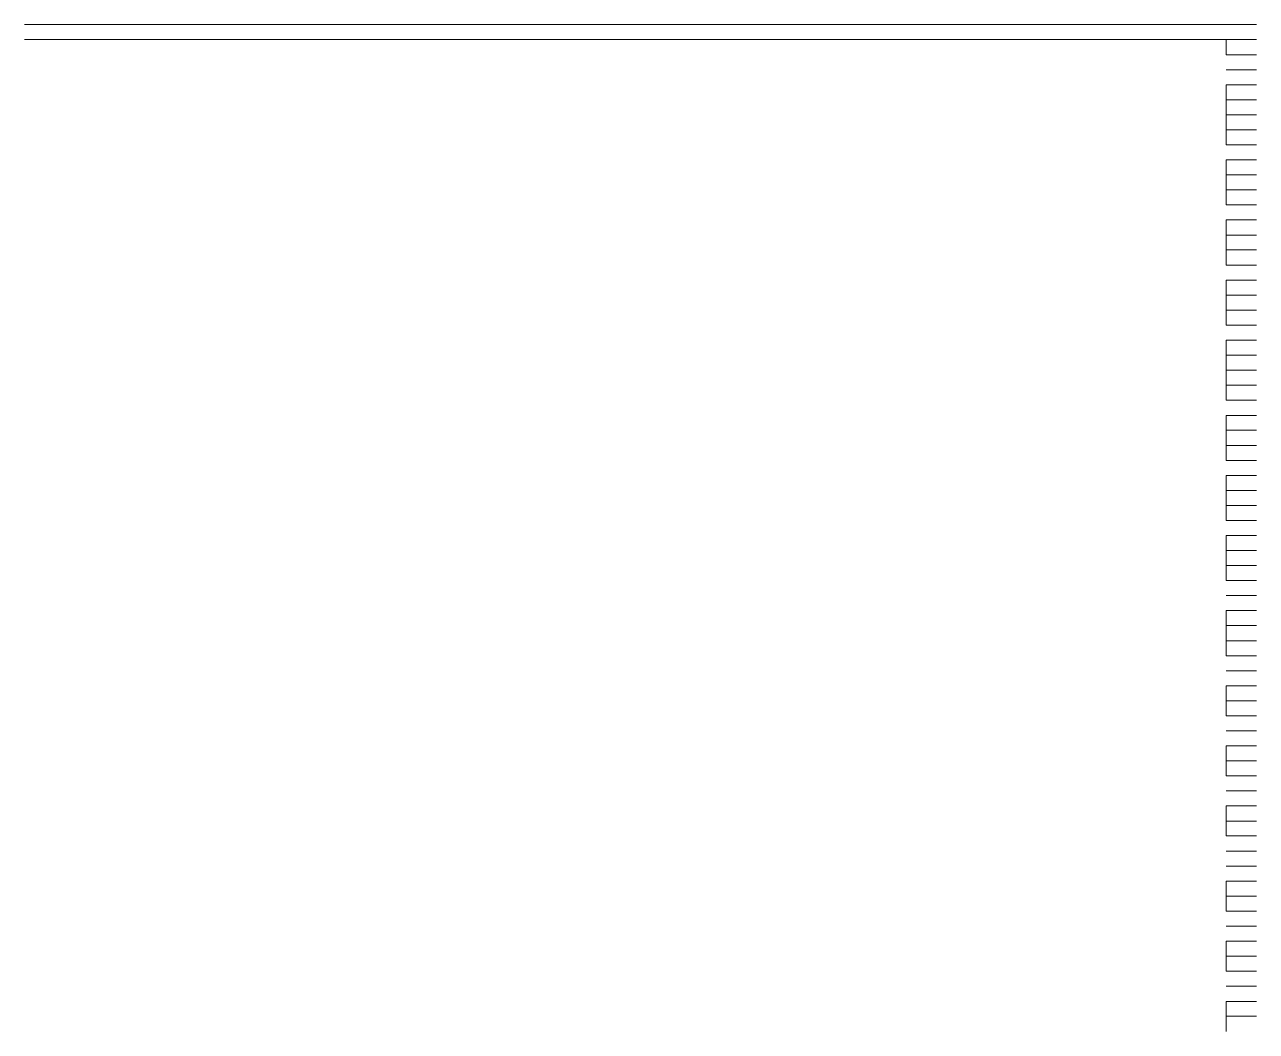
# Model space of a CAD drawing. Header units: inches. Extents: x 0.2 to 10.8, y 0.5 to 8.
# Drawn here: x 9.3817 to 9.5183, y 5.665 to 5.7767 of the extents above; entities that cross this region are included whole.
import ezdxf

# ---------------------------------------------------------------- set-up
doc = ezdxf.new("R2010")
doc.units = ezdxf.units.IN
doc.header["$MEASUREMENT"] = 0
doc.layers.add('PDF_Geometry', color=7, linetype='Continuous')

msp = doc.modelspace()

# ---------------------------------------------------------------- linework, layer by layer
at = {"layer": 'PDF_Geometry', "lineweight": 9}
for points in [[(9.38167, 5.77667), (9.38333, 5.77667)], [(9.38167, 5.77667), (9.38333, 5.77667)], [(9.38333, 5.77667), (9.385, 5.77667)], [(9.38333, 5.77667), (9.385, 5.77667)], [(9.385, 5.77667), (9.38667, 5.77667)], [(9.385, 5.77667), (9.38667, 5.77667)], [(9.38667, 5.77667), (9.38833, 5.77667)], [(9.38667, 5.77667), (9.38833, 5.77667)], [(9.38833, 5.77667), (9.39, 5.77667)], [(9.38833, 5.77667), (9.39, 5.77667)], [(9.38833, 5.77667), (9.39, 5.77667)], [(9.39, 5.77667), (9.39167, 5.77667)], [(9.39, 5.77667), (9.39167, 5.77667)], [(9.39, 5.77667), (9.39167, 5.77667)], [(9.39167, 5.77667), (9.39333, 5.77667)], [(9.39167, 5.77667), (9.39333, 5.77667)], [(9.39333, 5.77667), (9.395, 5.77667)], [(9.39333, 5.77667), (9.395, 5.77667)], [(9.395, 5.77667), (9.39667, 5.77667)], [(9.395, 5.77667), (9.39667, 5.77667)], [(9.39667, 5.77667), (9.39833, 5.77667)], [(9.39667, 5.77667), (9.39833, 5.77667)], [(9.39833, 5.77667), (9.4, 5.77667)], [(9.39833, 5.77667), (9.4, 5.77667)], [(9.4, 5.77667), (9.40167, 5.77667)], [(9.4, 5.77667), (9.40167, 5.77667)], [(9.40167, 5.77667), (9.40333, 5.77667)], [(9.40167, 5.77667), (9.40333, 5.77667)], [(9.40333, 5.77667), (9.405, 5.77667)], [(9.40333, 5.77667), (9.405, 5.77667)], [(9.405, 5.77667), (9.40667, 5.77667)], [(9.405, 5.77667), (9.40667, 5.77667)], [(9.40667, 5.77667), (9.40833, 5.77667)], [(9.40667, 5.77667), (9.40833, 5.77667)], [(9.40833, 5.77667), (9.41, 5.77667)], [(9.40833, 5.77667), (9.41, 5.77667)], [(9.41, 5.77667), (9.41167, 5.77667)], [(9.41, 5.77667), (9.41167, 5.77667)], [(9.41167, 5.77667), (9.41333, 5.77667)], [(9.41167, 5.77667), (9.41333, 5.77667)], [(9.41333, 5.77667), (9.415, 5.77667)], [(9.41333, 5.77667), (9.415, 5.77667)], [(9.415, 5.77667), (9.41667, 5.77667)], [(9.415, 5.77667), (9.41667, 5.77667)], [(9.41667, 5.77667), (9.41833, 5.77667)], [(9.41667, 5.77667), (9.41833, 5.77667)], [(9.41833, 5.77667), (9.42, 5.77667)], [(9.41833, 5.77667), (9.42, 5.77667)], [(9.42, 5.77667), (9.42167, 5.77667)], [(9.42, 5.77667), (9.42167, 5.77667)], [(9.42167, 5.77667), (9.42333, 5.77667)], [(9.42167, 5.77667), (9.42333, 5.77667)], [(9.42333, 5.77667), (9.425, 5.77667)], [(9.42333, 5.77667), (9.425, 5.77667)], [(9.425, 5.77667), (9.42667, 5.77667)], [(9.425, 5.77667), (9.42667, 5.77667)], [(9.42667, 5.77667), (9.42833, 5.77667)], [(9.42667, 5.77667), (9.42833, 5.77667)], [(9.42833, 5.77667), (9.43, 5.77667)], [(9.42833, 5.77667), (9.43, 5.77667)], [(9.43, 5.77667), (9.43167, 5.77667)], [(9.43, 5.77667), (9.43167, 5.77667)], [(9.43167, 5.77667), (9.43333, 5.77667)], [(9.43167, 5.77667), (9.43333, 5.77667)], [(9.43333, 5.77667), (9.435, 5.77667)], [(9.43333, 5.77667), (9.435, 5.77667)], [(9.435, 5.77667), (9.43667, 5.77667)], [(9.435, 5.77667), (9.43667, 5.77667)], [(9.43667, 5.77667), (9.43833, 5.77667)], [(9.43667, 5.77667), (9.43833, 5.77667)], [(9.43833, 5.77667), (9.44, 5.77667)], [(9.43833, 5.77667), (9.44, 5.77667)], [(9.44, 5.77667), (9.44167, 5.77667)], [(9.44, 5.77667), (9.44167, 5.77667)], [(9.44167, 5.77667), (9.44333, 5.77667)], [(9.44167, 5.77667), (9.44333, 5.77667)], [(9.44333, 5.77667), (9.445, 5.77667)], [(9.44333, 5.77667), (9.445, 5.77667)], [(9.445, 5.77667), (9.44667, 5.77667)], [(9.445, 5.77667), (9.44667, 5.77667)], [(9.44667, 5.77667), (9.44833, 5.77667)], [(9.44667, 5.77667), (9.44833, 5.77667)], [(9.44833, 5.77667), (9.45, 5.77667)], [(9.44833, 5.77667), (9.45, 5.77667)], [(9.45, 5.77667), (9.45167, 5.77667)], [(9.45, 5.77667), (9.45167, 5.77667)], [(9.45167, 5.77667), (9.45333, 5.77667)], [(9.45167, 5.77667), (9.45333, 5.77667)], [(9.45333, 5.77667), (9.455, 5.77667)], [(9.45333, 5.77667), (9.455, 5.77667)], [(9.455, 5.77667), (9.45667, 5.77667)], [(9.455, 5.77667), (9.45667, 5.77667)], [(9.455, 5.77667), (9.45667, 5.77667)], [(9.45667, 5.77667), (9.45833, 5.77667)], [(9.45667, 5.77667), (9.45833, 5.77667)], [(9.45667, 5.77667), (9.45833, 5.77667)], [(9.45833, 5.77667), (9.46, 5.77667)], [(9.45833, 5.77667), (9.46, 5.77667)], [(9.46, 5.77667), (9.46167, 5.77667)], [(9.46, 5.77667), (9.46167, 5.77667)], [(9.46167, 5.77667), (9.46333, 5.77667)], [(9.46167, 5.77667), (9.46333, 5.77667)], [(9.46167, 5.77667), (9.46333, 5.77667)], [(9.46333, 5.77667), (9.465, 5.77667)], [(9.46333, 5.77667), (9.465, 5.77667)], [(9.46333, 5.77667), (9.465, 5.77667)], [(9.465, 5.77667), (9.46667, 5.77667)], [(9.465, 5.77667), (9.46667, 5.77667)], [(9.46667, 5.77667), (9.46833, 5.77667)], [(9.46667, 5.77667), (9.46833, 5.77667)], [(9.46833, 5.77667), (9.47, 5.77667)], [(9.46833, 5.77667), (9.47, 5.77667)], [(9.46833, 5.77667), (9.47, 5.77667)], [(9.47, 5.77667), (9.47167, 5.77667)], [(9.47, 5.77667), (9.47167, 5.77667)], [(9.47, 5.77667), (9.47167, 5.77667)], [(9.47167, 5.77667), (9.47333, 5.77667)], [(9.47167, 5.77667), (9.47333, 5.77667)], [(9.47333, 5.77667), (9.475, 5.77667)], [(9.47333, 5.77667), (9.475, 5.77667)], [(9.475, 5.77667), (9.47667, 5.77667)], [(9.475, 5.77667), (9.47667, 5.77667)], [(9.475, 5.77667), (9.47667, 5.77667)], [(9.47667, 5.77667), (9.47833, 5.77667)], [(9.47667, 5.77667), (9.47833, 5.77667)], [(9.47667, 5.77667), (9.47833, 5.77667)], [(9.47833, 5.77667), (9.48, 5.77667)], [(9.47833, 5.77667), (9.48, 5.77667)], [(9.48, 5.77667), (9.48167, 5.77667)], [(9.48, 5.77667), (9.48167, 5.77667)], [(9.48167, 5.77667), (9.48333, 5.77667)], [(9.48167, 5.77667), (9.48333, 5.77667)], [(9.48333, 5.77667), (9.485, 5.77667)], [(9.48333, 5.77667), (9.485, 5.77667)], [(9.485, 5.77667), (9.48667, 5.77667)], [(9.485, 5.77667), (9.48667, 5.77667)], [(9.48667, 5.77667), (9.48833, 5.77667)], [(9.48667, 5.77667), (9.48833, 5.77667)], [(9.48833, 5.77667), (9.49, 5.77667)], [(9.48833, 5.77667), (9.49, 5.77667)], [(9.49, 5.77667), (9.49167, 5.77667)], [(9.49, 5.77667), (9.49167, 5.77667)], [(9.49167, 5.77667), (9.49333, 5.77667)], [(9.49167, 5.77667), (9.49333, 5.77667)], [(9.49333, 5.77667), (9.495, 5.77667)], [(9.49333, 5.77667), (9.495, 5.77667)], [(9.495, 5.77667), (9.49667, 5.77667)], [(9.495, 5.77667), (9.49667, 5.77667)], [(9.49667, 5.77667), (9.49833, 5.77667)], [(9.49667, 5.77667), (9.49833, 5.77667)], [(9.49833, 5.77667), (9.5, 5.77667)], [(9.49833, 5.77667), (9.5, 5.77667)], [(9.5, 5.77667), (9.50167, 5.77667)], [(9.5, 5.77667), (9.50167, 5.77667)], [(9.50167, 5.77667), (9.50333, 5.77667)], [(9.50167, 5.77667), (9.50333, 5.77667)], [(9.50333, 5.77667), (9.505, 5.77667)], [(9.50333, 5.77667), (9.505, 5.77667)], [(9.505, 5.77667), (9.50667, 5.77667)], [(9.505, 5.77667), (9.50667, 5.77667)], [(9.505, 5.77667), (9.50667, 5.77667)], [(9.50667, 5.77667), (9.50833, 5.77667)], [(9.50667, 5.77667), (9.50833, 5.77667)], [(9.50667, 5.77667), (9.50833, 5.77667)], [(9.50833, 5.77667), (9.51, 5.77667)], [(9.50833, 5.77667), (9.51, 5.77667)], [(9.51, 5.77667), (9.51167, 5.77667)], [(9.51, 5.77667), (9.51167, 5.77667)], [(9.51167, 5.77667), (9.51333, 5.77667)], [(9.51167, 5.77667), (9.51333, 5.77667)], [(9.51333, 5.77667), (9.515, 5.77667)], [(9.51333, 5.77667), (9.515, 5.77667)], [(9.515, 5.77667), (9.51667, 5.77667)], [(9.515, 5.77667), (9.51667, 5.77667)], [(9.515, 5.77667), (9.51667, 5.77667)], [(9.515, 5.77667), (9.51667, 5.77667)], [(9.51667, 5.77667), (9.51833, 5.77667)], [(9.51667, 5.77667), (9.51833, 5.77667)], [(9.51667, 5.77667), (9.51833, 5.77667)], [(9.38167, 5.775), (9.38333, 5.775)], [(9.38167, 5.775), (9.38333, 5.775)], [(9.38333, 5.775), (9.385, 5.775)], [(9.38333, 5.775), (9.385, 5.775)], [(9.38333, 5.775), (9.385, 5.775)], [(9.385, 5.775), (9.38667, 5.775)], [(9.385, 5.775), (9.38667, 5.775)], [(9.385, 5.775), (9.38667, 5.775)], [(9.38667, 5.775), (9.38833, 5.775)], [(9.38667, 5.775), (9.38833, 5.775)], [(9.38833, 5.775), (9.39, 5.775)], [(9.38833, 5.775), (9.39, 5.775)], [(9.38833, 5.775), (9.39, 5.775)], [(9.39, 5.775), (9.39167, 5.775)], [(9.39, 5.775), (9.39167, 5.775)], [(9.39, 5.775), (9.39167, 5.775)], [(9.39, 5.775), (9.39167, 5.775)], [(9.39167, 5.775), (9.39333, 5.775)], [(9.39167, 5.775), (9.39333, 5.775)], [(9.39167, 5.775), (9.39333, 5.775)], [(9.39333, 5.775), (9.395, 5.775)], [(9.39333, 5.775), (9.395, 5.775)], [(9.39333, 5.775), (9.395, 5.775)], [(9.395, 5.775), (9.39667, 5.775)], [(9.395, 5.775), (9.39667, 5.775)], [(9.395, 5.775), (9.39667, 5.775)], [(9.39667, 5.775), (9.39833, 5.775)], [(9.39667, 5.775), (9.39833, 5.775)], [(9.39833, 5.775), (9.4, 5.775)], [(9.39833, 5.775), (9.4, 5.775)], [(9.39833, 5.775), (9.4, 5.775)], [(9.4, 5.775), (9.40167, 5.775)], [(9.4, 5.775), (9.40167, 5.775)], [(9.4, 5.775), (9.40167, 5.775)], [(9.40167, 5.775), (9.40333, 5.775)], [(9.40167, 5.775), (9.40333, 5.775)], [(9.40167, 5.775), (9.40333, 5.775)], [(9.40333, 5.775), (9.405, 5.775)], [(9.40333, 5.775), (9.405, 5.775)], [(9.405, 5.775), (9.40667, 5.775)], [(9.405, 5.775), (9.40667, 5.775)], [(9.405, 5.775), (9.40667, 5.775)], [(9.40667, 5.775), (9.40833, 5.775)], [(9.40667, 5.775), (9.40833, 5.775)], [(9.40667, 5.775), (9.40833, 5.775)], [(9.40833, 5.775), (9.41, 5.775)], [(9.40833, 5.775), (9.41, 5.775)], [(9.40833, 5.775), (9.41, 5.775)], [(9.41, 5.775), (9.41167, 5.775)], [(9.41, 5.775), (9.41167, 5.775)], [(9.41167, 5.775), (9.41333, 5.775)], [(9.41167, 5.775), (9.41333, 5.775)], [(9.41167, 5.775), (9.41333, 5.775)], [(9.41333, 5.775), (9.415, 5.775)], [(9.41333, 5.775), (9.415, 5.775)], [(9.41333, 5.775), (9.415, 5.775)], [(9.415, 5.775), (9.41667, 5.775)], [(9.415, 5.775), (9.41667, 5.775)], [(9.415, 5.775), (9.41667, 5.775)], [(9.41667, 5.775), (9.41833, 5.775)], [(9.41667, 5.775), (9.41833, 5.775)], [(9.41833, 5.775), (9.42, 5.775)], [(9.41833, 5.775), (9.42, 5.775)], [(9.41833, 5.775), (9.42, 5.775)], [(9.42, 5.775), (9.42167, 5.775)], [(9.42, 5.775), (9.42167, 5.775)], [(9.42, 5.775), (9.42167, 5.775)], [(9.42167, 5.775), (9.42333, 5.775)], [(9.42167, 5.775), (9.42333, 5.775)], [(9.42167, 5.775), (9.42333, 5.775)], [(9.42333, 5.775), (9.425, 5.775)], [(9.42333, 5.775), (9.425, 5.775)], [(9.42333, 5.775), (9.425, 5.775)], [(9.425, 5.775), (9.42667, 5.775)], [(9.425, 5.775), (9.42667, 5.775)], [(9.42667, 5.775), (9.42833, 5.775)], [(9.42667, 5.775), (9.42833, 5.775)], [(9.42667, 5.775), (9.42833, 5.775)], [(9.42833, 5.775), (9.43, 5.775)], [(9.42833, 5.775), (9.43, 5.775)], [(9.42833, 5.775), (9.43, 5.775)], [(9.43, 5.775), (9.43167, 5.775)], [(9.43, 5.775), (9.43167, 5.775)], [(9.43, 5.775), (9.43167, 5.775)], [(9.43167, 5.775), (9.43333, 5.775)], [(9.43167, 5.775), (9.43333, 5.775)], [(9.43333, 5.775), (9.435, 5.775)], [(9.43333, 5.775), (9.435, 5.775)], [(9.43333, 5.775), (9.435, 5.775)], [(9.435, 5.775), (9.43667, 5.775)], [(9.435, 5.775), (9.43667, 5.775)], [(9.435, 5.775), (9.43667, 5.775)], [(9.43667, 5.775), (9.43833, 5.775)], [(9.43667, 5.775), (9.43833, 5.775)], [(9.43667, 5.775), (9.43833, 5.775)], [(9.43833, 5.775), (9.44, 5.775)], [(9.43833, 5.775), (9.44, 5.775)], [(9.44, 5.775), (9.44167, 5.775)], [(9.44, 5.775), (9.44167, 5.775)], [(9.44, 5.775), (9.44167, 5.775)], [(9.44167, 5.775), (9.44333, 5.775)], [(9.44167, 5.775), (9.44333, 5.775)], [(9.44167, 5.775), (9.44333, 5.775)], [(9.44333, 5.775), (9.445, 5.775)], [(9.44333, 5.775), (9.445, 5.775)], [(9.44333, 5.775), (9.445, 5.775)], [(9.445, 5.775), (9.44667, 5.775)], [(9.445, 5.775), (9.44667, 5.775)], [(9.44667, 5.775), (9.44833, 5.775)], [(9.44667, 5.775), (9.44833, 5.775)], [(9.44667, 5.775), (9.44833, 5.775)], [(9.44833, 5.775), (9.45, 5.775)], [(9.44833, 5.775), (9.45, 5.775)], [(9.44833, 5.775), (9.45, 5.775)], [(9.45, 5.775), (9.45167, 5.775)], [(9.45, 5.775), (9.45167, 5.775)], [(9.45, 5.775), (9.45167, 5.775)], [(9.45167, 5.775), (9.45333, 5.775)], [(9.45167, 5.775), (9.45333, 5.775)], [(9.45167, 5.775), (9.45333, 5.775)], [(9.45333, 5.775), (9.455, 5.775)], [(9.45333, 5.775), (9.455, 5.775)], [(9.455, 5.775), (9.45667, 5.775)], [(9.455, 5.775), (9.45667, 5.775)], [(9.455, 5.775), (9.45667, 5.775)], [(9.45667, 5.775), (9.45833, 5.775)], [(9.45667, 5.775), (9.45833, 5.775)], [(9.45667, 5.775), (9.45833, 5.775)], [(9.45667, 5.775), (9.45833, 5.775)], [(9.45833, 5.775), (9.46, 5.775)], [(9.45833, 5.775), (9.46, 5.775)], [(9.45833, 5.775), (9.46, 5.775)], [(9.46, 5.775), (9.46167, 5.775)], [(9.46, 5.775), (9.46167, 5.775)], [(9.46167, 5.775), (9.46333, 5.775)], [(9.46167, 5.775), (9.46333, 5.775)], [(9.46167, 5.775), (9.46333, 5.775)], [(9.46333, 5.775), (9.465, 5.775)], [(9.46333, 5.775), (9.465, 5.775)], [(9.46333, 5.775), (9.465, 5.775)], [(9.46333, 5.775), (9.465, 5.775)], [(9.465, 5.775), (9.46667, 5.775)], [(9.465, 5.775), (9.46667, 5.775)], [(9.465, 5.775), (9.46667, 5.775)], [(9.46667, 5.775), (9.46833, 5.775)], [(9.46667, 5.775), (9.46833, 5.775)], [(9.46833, 5.775), (9.47, 5.775)], [(9.46833, 5.775), (9.47, 5.775)], [(9.46833, 5.775), (9.47, 5.775)], [(9.47, 5.775), (9.47167, 5.775)], [(9.47, 5.775), (9.47167, 5.775)], [(9.47, 5.775), (9.47167, 5.775)], [(9.47, 5.775), (9.47167, 5.775)], [(9.47167, 5.775), (9.47333, 5.775)], [(9.47167, 5.775), (9.47333, 5.775)], [(9.47167, 5.775), (9.47333, 5.775)], [(9.47333, 5.775), (9.475, 5.775)], [(9.47333, 5.775), (9.475, 5.775)], [(9.475, 5.775), (9.47667, 5.775)], [(9.475, 5.775), (9.47667, 5.775)], [(9.475, 5.775), (9.47667, 5.775)], [(9.47667, 5.775), (9.47833, 5.775)], [(9.47667, 5.775), (9.47833, 5.775)], [(9.47667, 5.775), (9.47833, 5.775)], [(9.47667, 5.775), (9.47833, 5.775)], [(9.47833, 5.775), (9.48, 5.775)], [(9.47833, 5.775), (9.48, 5.775)], [(9.47833, 5.775), (9.48, 5.775)], [(9.48, 5.775), (9.48167, 5.775)], [(9.48, 5.775), (9.48167, 5.775)], [(9.48, 5.775), (9.48167, 5.775)], [(9.48167, 5.775), (9.48333, 5.775)], [(9.48167, 5.775), (9.48333, 5.775)], [(9.48167, 5.775), (9.48333, 5.775)], [(9.48333, 5.775), (9.485, 5.775)], [(9.48333, 5.775), (9.485, 5.775)], [(9.485, 5.775), (9.48667, 5.775)], [(9.485, 5.775), (9.48667, 5.775)], [(9.485, 5.775), (9.48667, 5.775)], [(9.48667, 5.775), (9.48833, 5.775)], [(9.48667, 5.775), (9.48833, 5.775)], [(9.48667, 5.775), (9.48833, 5.775)], [(9.48833, 5.775), (9.49, 5.775)], [(9.48833, 5.775), (9.49, 5.775)], [(9.48833, 5.775), (9.49, 5.775)], [(9.49, 5.775), (9.49167, 5.775)], [(9.49, 5.775), (9.49167, 5.775)], [(9.49167, 5.775), (9.49333, 5.775)], [(9.49167, 5.775), (9.49333, 5.775)], [(9.49167, 5.775), (9.49333, 5.775)], [(9.49333, 5.775), (9.495, 5.775)], [(9.49333, 5.775), (9.495, 5.775)], [(9.49333, 5.775), (9.495, 5.775)], [(9.495, 5.775), (9.49667, 5.775)], [(9.495, 5.775), (9.49667, 5.775)], [(9.495, 5.775), (9.49667, 5.775)], [(9.49667, 5.775), (9.49833, 5.775)], [(9.49667, 5.775), (9.49833, 5.775)], [(9.49833, 5.775), (9.5, 5.775)], [(9.49833, 5.775), (9.5, 5.775)], [(9.49833, 5.775), (9.5, 5.775)], [(9.5, 5.775), (9.50167, 5.775)], [(9.5, 5.775), (9.50167, 5.775)], [(9.5, 5.775), (9.50167, 5.775)], [(9.50167, 5.775), (9.50333, 5.775)], [(9.50167, 5.775), (9.50333, 5.775)], [(9.50167, 5.775), (9.50333, 5.775)], [(9.50333, 5.775), (9.505, 5.775)], [(9.50333, 5.775), (9.505, 5.775)], [(9.505, 5.775), (9.50667, 5.775)], [(9.505, 5.775), (9.50667, 5.775)], [(9.505, 5.775), (9.50667, 5.775)], [(9.50667, 5.775), (9.50833, 5.775)], [(9.50667, 5.775), (9.50833, 5.775)], [(9.50667, 5.775), (9.50833, 5.775)], [(9.50667, 5.775), (9.50833, 5.775)], [(9.50833, 5.775), (9.51, 5.775)], [(9.50833, 5.775), (9.51, 5.775)], [(9.50833, 5.775), (9.51, 5.775)], [(9.51, 5.775), (9.51167, 5.775)], [(9.51, 5.775), (9.51167, 5.775)], [(9.51, 5.775), (9.51167, 5.775)], [(9.51167, 5.775), (9.51333, 5.775)], [(9.51167, 5.775), (9.51333, 5.775)], [(9.51333, 5.775), (9.515, 5.775)], [(9.51333, 5.775), (9.515, 5.775)], [(9.51333, 5.775), (9.515, 5.775)], [(9.515, 5.775), (9.51667, 5.775)], [(9.515, 5.775), (9.515, 5.77333)], [(9.515, 5.775), (9.51667, 5.775)], [(9.515, 5.775), (9.51667, 5.775)], [(9.515, 5.775), (9.51667, 5.775)], [(9.515, 5.775), (9.51667, 5.775)], [(9.51667, 5.775), (9.51833, 5.775)], [(9.51667, 5.775), (9.51833, 5.775)], [(9.51667, 5.775), (9.51833, 5.775)], [(9.51667, 5.775), (9.51833, 5.775)], [(9.515, 5.77333), (9.51667, 5.77333)], [(9.515, 5.77333), (9.51667, 5.77333)], [(9.515, 5.77333), (9.51667, 5.77333)], [(9.51667, 5.77333), (9.51833, 5.77333)], [(9.51667, 5.77333), (9.51833, 5.77333)], [(9.51667, 5.77333), (9.51833, 5.77333)], [(9.515, 5.77167), (9.51667, 5.77167)], [(9.515, 5.77167), (9.51667, 5.77167)], [(9.515, 5.77167), (9.51667, 5.77167)], [(9.51667, 5.77167), (9.51833, 5.77167)], [(9.51667, 5.77167), (9.51833, 5.77167)], [(9.51667, 5.77167), (9.51833, 5.77167)], [(9.515, 5.77), (9.51667, 5.77)], [(9.515, 5.77), (9.515, 5.76833)], [(9.515, 5.77), (9.51667, 5.77)], [(9.51667, 5.77), (9.51833, 5.77)], [(9.51667, 5.77), (9.51833, 5.77)], [(9.515, 5.76833), (9.51667, 5.76833)], [(9.515, 5.76833), (9.515, 5.76667)], [(9.515, 5.76833), (9.51667, 5.76833)], [(9.51667, 5.76833), (9.51833, 5.76833)], [(9.51667, 5.76833), (9.51833, 5.76833)], [(9.515, 5.76667), (9.51667, 5.76667)], [(9.515, 5.76667), (9.515, 5.765)], [(9.515, 5.76667), (9.51667, 5.76667)], [(9.51667, 5.76667), (9.51833, 5.76667)], [(9.51667, 5.76667), (9.51833, 5.76667)], [(9.515, 5.765), (9.51667, 5.765)], [(9.515, 5.765), (9.515, 5.76333)], [(9.515, 5.765), (9.51667, 5.765)], [(9.51667, 5.765), (9.51833, 5.765)], [(9.51667, 5.765), (9.51833, 5.765)], [(9.515, 5.76333), (9.51667, 5.76333)], [(9.515, 5.76333), (9.51667, 5.76333)], [(9.51667, 5.76333), (9.51833, 5.76333)], [(9.51667, 5.76333), (9.51833, 5.76333)], [(9.515, 5.76167), (9.51667, 5.76167)], [(9.515, 5.76167), (9.515, 5.76)], [(9.515, 5.76167), (9.51667, 5.76167)], [(9.51667, 5.76167), (9.51833, 5.76167)], [(9.51667, 5.76167), (9.51833, 5.76167)], [(9.515, 5.76), (9.51667, 5.76)], [(9.515, 5.76), (9.515, 5.75833)], [(9.515, 5.76), (9.51667, 5.76)], [(9.51667, 5.76), (9.51833, 5.76)], [(9.51667, 5.76), (9.51833, 5.76)], [(9.515, 5.75833), (9.51667, 5.75833)], [(9.515, 5.75833), (9.515, 5.75667)], [(9.515, 5.75833), (9.51667, 5.75833)], [(9.51667, 5.75833), (9.51833, 5.75833)], [(9.51667, 5.75833), (9.51833, 5.75833)], [(9.515, 5.75667), (9.51667, 5.75667)], [(9.515, 5.75667), (9.51667, 5.75667)], [(9.51667, 5.75667), (9.51833, 5.75667)], [(9.51667, 5.75667), (9.51833, 5.75667)], [(9.515, 5.755), (9.51667, 5.755)], [(9.515, 5.755), (9.515, 5.75333)], [(9.515, 5.755), (9.51667, 5.755)], [(9.51667, 5.755), (9.51833, 5.755)], [(9.51667, 5.755), (9.51833, 5.755)], [(9.515, 5.75333), (9.51667, 5.75333)], [(9.515, 5.75333), (9.515, 5.75167)], [(9.515, 5.75333), (9.51667, 5.75333)], [(9.51667, 5.75333), (9.51833, 5.75333)], [(9.51667, 5.75333), (9.51833, 5.75333)], [(9.515, 5.75167), (9.51667, 5.75167)], [(9.515, 5.75167), (9.515, 5.75)], [(9.515, 5.75167), (9.51667, 5.75167)], [(9.51667, 5.75167), (9.51833, 5.75167)], [(9.51667, 5.75167), (9.51833, 5.75167)], [(9.515, 5.75), (9.51667, 5.75)], [(9.515, 5.75), (9.51667, 5.75)], [(9.51667, 5.75), (9.51833, 5.75)], [(9.51667, 5.75), (9.51833, 5.75)], [(9.515, 5.74833), (9.51667, 5.74833)], [(9.515, 5.74833), (9.515, 5.74667)], [(9.515, 5.74833), (9.51667, 5.74833)], [(9.51667, 5.74833), (9.51833, 5.74833)], [(9.51667, 5.74833), (9.51833, 5.74833)], [(9.515, 5.74667), (9.51667, 5.74667)], [(9.515, 5.74667), (9.515, 5.745)], [(9.515, 5.74667), (9.51667, 5.74667)], [(9.51667, 5.74667), (9.51833, 5.74667)], [(9.51667, 5.74667), (9.51833, 5.74667)], [(9.515, 5.745), (9.51667, 5.745)], [(9.515, 5.745), (9.515, 5.74333)], [(9.515, 5.745), (9.51667, 5.745)], [(9.51667, 5.745), (9.51833, 5.745)], [(9.51667, 5.745), (9.51833, 5.745)], [(9.515, 5.74333), (9.51667, 5.74333)], [(9.515, 5.74333), (9.51667, 5.74333)], [(9.51667, 5.74333), (9.51833, 5.74333)], [(9.51667, 5.74333), (9.51833, 5.74333)], [(9.515, 5.74167), (9.51667, 5.74167)], [(9.515, 5.74167), (9.515, 5.74)], [(9.515, 5.74167), (9.51667, 5.74167)], [(9.51667, 5.74167), (9.51833, 5.74167)], [(9.51667, 5.74167), (9.51833, 5.74167)], [(9.515, 5.74), (9.51667, 5.74)], [(9.515, 5.74), (9.515, 5.73833)], [(9.515, 5.74), (9.51667, 5.74)], [(9.51667, 5.74), (9.51833, 5.74)], [(9.51667, 5.74), (9.51833, 5.74)], [(9.515, 5.73833), (9.51667, 5.73833)], [(9.515, 5.73833), (9.515, 5.73667)], [(9.515, 5.73833), (9.51667, 5.73833)], [(9.51667, 5.73833), (9.51833, 5.73833)], [(9.51667, 5.73833), (9.51833, 5.73833)], [(9.515, 5.73667), (9.51667, 5.73667)], [(9.515, 5.73667), (9.515, 5.735)], [(9.515, 5.73667), (9.51667, 5.73667)], [(9.51667, 5.73667), (9.51833, 5.73667)], [(9.51667, 5.73667), (9.51833, 5.73667)], [(9.515, 5.735), (9.51667, 5.735)], [(9.515, 5.735), (9.51667, 5.735)], [(9.51667, 5.735), (9.51833, 5.735)], [(9.51667, 5.735), (9.51833, 5.735)], [(9.515, 5.73333), (9.51667, 5.73333)], [(9.515, 5.73333), (9.515, 5.73167)], [(9.515, 5.73333), (9.51667, 5.73333)], [(9.51667, 5.73333), (9.51833, 5.73333)], [(9.51667, 5.73333), (9.51833, 5.73333)], [(9.515, 5.73167), (9.51667, 5.73167)], [(9.515, 5.73167), (9.515, 5.73)], [(9.515, 5.73167), (9.51667, 5.73167)], [(9.51667, 5.73167), (9.51833, 5.73167)], [(9.51667, 5.73167), (9.51833, 5.73167)], [(9.515, 5.73), (9.51667, 5.73)], [(9.515, 5.73), (9.515, 5.72833)], [(9.515, 5.73), (9.51667, 5.73)], [(9.51667, 5.73), (9.51833, 5.73)], [(9.51667, 5.73), (9.51833, 5.73)], [(9.515, 5.72833), (9.51667, 5.72833)], [(9.515, 5.72833), (9.51667, 5.72833)], [(9.51667, 5.72833), (9.51833, 5.72833)], [(9.51667, 5.72833), (9.51833, 5.72833)], [(9.515, 5.72667), (9.51667, 5.72667)], [(9.515, 5.72667), (9.515, 5.725)], [(9.515, 5.72667), (9.51667, 5.72667)], [(9.51667, 5.72667), (9.51833, 5.72667)], [(9.51667, 5.72667), (9.51833, 5.72667)], [(9.515, 5.725), (9.51667, 5.725)], [(9.515, 5.725), (9.515, 5.72333)], [(9.515, 5.725), (9.51667, 5.725)], [(9.51667, 5.725), (9.51833, 5.725)], [(9.51667, 5.725), (9.51833, 5.725)], [(9.515, 5.72333), (9.51667, 5.72333)], [(9.515, 5.72333), (9.515, 5.72167)], [(9.515, 5.72333), (9.51667, 5.72333)], [(9.51667, 5.72333), (9.51833, 5.72333)], [(9.51667, 5.72333), (9.51833, 5.72333)], [(9.515, 5.72167), (9.51667, 5.72167)], [(9.515, 5.72167), (9.51667, 5.72167)], [(9.51667, 5.72167), (9.51833, 5.72167)], [(9.51667, 5.72167), (9.51833, 5.72167)], [(9.515, 5.72), (9.51667, 5.72)], [(9.515, 5.72), (9.515, 5.71833)], [(9.515, 5.72), (9.51667, 5.72)], [(9.51667, 5.72), (9.51833, 5.72)], [(9.51667, 5.72), (9.51833, 5.72)], [(9.515, 5.71833), (9.51667, 5.71833)], [(9.515, 5.71833), (9.515, 5.71667)], [(9.515, 5.71833), (9.51667, 5.71833)], [(9.51667, 5.71833), (9.51833, 5.71833)], [(9.51667, 5.71833), (9.51833, 5.71833)], [(9.515, 5.71667), (9.51667, 5.71667)], [(9.515, 5.71667), (9.515, 5.715)], [(9.515, 5.71667), (9.51667, 5.71667)], [(9.51667, 5.71667), (9.51833, 5.71667)], [(9.51667, 5.71667), (9.51833, 5.71667)], [(9.515, 5.715), (9.51667, 5.715)], [(9.515, 5.715), (9.51667, 5.715)], [(9.515, 5.715), (9.51667, 5.715)], [(9.51667, 5.715), (9.51833, 5.715)], [(9.51667, 5.715), (9.51833, 5.715)], [(9.51667, 5.715), (9.51833, 5.715)], [(9.515, 5.71333), (9.51667, 5.71333)], [(9.515, 5.71333), (9.51667, 5.71333)], [(9.515, 5.71333), (9.51667, 5.71333)], [(9.51667, 5.71333), (9.51833, 5.71333)], [(9.51667, 5.71333), (9.51833, 5.71333)], [(9.51667, 5.71333), (9.51833, 5.71333)], [(9.515, 5.71167), (9.51667, 5.71167)], [(9.515, 5.71167), (9.515, 5.71)], [(9.515, 5.71167), (9.51667, 5.71167)], [(9.51667, 5.71167), (9.51833, 5.71167)], [(9.51667, 5.71167), (9.51833, 5.71167)], [(9.515, 5.71), (9.51667, 5.71)], [(9.515, 5.71), (9.515, 5.70833)], [(9.515, 5.71), (9.51667, 5.71)], [(9.51667, 5.71), (9.51833, 5.71)], [(9.51667, 5.71), (9.51833, 5.71)], [(9.515, 5.70833), (9.51667, 5.70833)], [(9.515, 5.70833), (9.515, 5.70667)], [(9.515, 5.70833), (9.51667, 5.70833)], [(9.51667, 5.70833), (9.51833, 5.70833)], [(9.51667, 5.70833), (9.51833, 5.70833)], [(9.515, 5.70667), (9.51667, 5.70667)], [(9.515, 5.70667), (9.51667, 5.70667)], [(9.515, 5.70667), (9.51667, 5.70667)], [(9.51667, 5.70667), (9.51833, 5.70667)], [(9.51667, 5.70667), (9.51833, 5.70667)], [(9.51667, 5.70667), (9.51833, 5.70667)], [(9.515, 5.705), (9.51667, 5.705)], [(9.515, 5.705), (9.51667, 5.705)], [(9.515, 5.705), (9.51667, 5.705)], [(9.51667, 5.705), (9.51833, 5.705)], [(9.51667, 5.705), (9.51833, 5.705)], [(9.51667, 5.705), (9.51833, 5.705)], [(9.515, 5.70333), (9.51667, 5.70333)], [(9.515, 5.70333), (9.515, 5.70167)], [(9.515, 5.70333), (9.51667, 5.70333)], [(9.51667, 5.70333), (9.51833, 5.70333)], [(9.51667, 5.70333), (9.51833, 5.70333)], [(9.515, 5.70167), (9.51667, 5.70167)], [(9.515, 5.70167), (9.515, 5.7)], [(9.515, 5.70167), (9.51667, 5.70167)], [(9.51667, 5.70167), (9.51833, 5.70167)], [(9.51667, 5.70167), (9.51833, 5.70167)], [(9.515, 5.7), (9.51667, 5.7)], [(9.515, 5.7), (9.51667, 5.7)], [(9.515, 5.7), (9.51667, 5.7)], [(9.51667, 5.7), (9.51833, 5.7)], [(9.51667, 5.7), (9.51833, 5.7)], [(9.51667, 5.7), (9.51833, 5.7)], [(9.515, 5.69833), (9.51667, 5.69833)], [(9.515, 5.69833), (9.51667, 5.69833)], [(9.515, 5.69833), (9.51667, 5.69833)], [(9.51667, 5.69833), (9.51833, 5.69833)], [(9.51667, 5.69833), (9.51833, 5.69833)], [(9.51667, 5.69833), (9.51833, 5.69833)], [(9.515, 5.69667), (9.51667, 5.69667)], [(9.515, 5.69667), (9.515, 5.695)], [(9.515, 5.69667), (9.51667, 5.69667)], [(9.51667, 5.69667), (9.51833, 5.69667)], [(9.51667, 5.69667), (9.51833, 5.69667)], [(9.515, 5.695), (9.51667, 5.695)], [(9.515, 5.695), (9.515, 5.69333)], [(9.515, 5.695), (9.51667, 5.695)], [(9.51667, 5.695), (9.51833, 5.695)], [(9.51667, 5.695), (9.51833, 5.695)], [(9.515, 5.69333), (9.51667, 5.69333)], [(9.515, 5.69333), (9.51667, 5.69333)], [(9.515, 5.69333), (9.51667, 5.69333)], [(9.51667, 5.69333), (9.51833, 5.69333)], [(9.51667, 5.69333), (9.51833, 5.69333)], [(9.51667, 5.69333), (9.51833, 5.69333)], [(9.515, 5.69167), (9.51667, 5.69167)], [(9.515, 5.69167), (9.51667, 5.69167)], [(9.515, 5.69167), (9.51667, 5.69167)], [(9.51667, 5.69167), (9.51833, 5.69167)], [(9.51667, 5.69167), (9.51833, 5.69167)], [(9.51667, 5.69167), (9.51833, 5.69167)], [(9.515, 5.69), (9.51667, 5.69)], [(9.515, 5.69), (9.515, 5.68833)], [(9.515, 5.69), (9.51667, 5.69)], [(9.51667, 5.69), (9.51833, 5.69)], [(9.51667, 5.69), (9.51833, 5.69)], [(9.515, 5.68833), (9.51667, 5.68833)], [(9.515, 5.68833), (9.515, 5.68667)], [(9.515, 5.68833), (9.51667, 5.68833)], [(9.51667, 5.68833), (9.51833, 5.68833)], [(9.51667, 5.68833), (9.51833, 5.68833)], [(9.515, 5.68667), (9.51667, 5.68667)], [(9.515, 5.68667), (9.51667, 5.68667)], [(9.515, 5.68667), (9.51667, 5.68667)], [(9.51667, 5.68667), (9.51833, 5.68667)], [(9.51667, 5.68667), (9.51833, 5.68667)], [(9.51667, 5.68667), (9.51833, 5.68667)], [(9.515, 5.685), (9.51667, 5.685)], [(9.515, 5.685), (9.51667, 5.685)], [(9.515, 5.685), (9.51667, 5.685)], [(9.515, 5.685), (9.51667, 5.685)], [(9.51667, 5.685), (9.51833, 5.685)], [(9.51667, 5.685), (9.51833, 5.685)], [(9.51667, 5.685), (9.51833, 5.685)], [(9.51667, 5.685), (9.51833, 5.685)], [(9.515, 5.68333), (9.51667, 5.68333)], [(9.515, 5.68333), (9.51667, 5.68333)], [(9.515, 5.68333), (9.51667, 5.68333)], [(9.51667, 5.68333), (9.51833, 5.68333)], [(9.51667, 5.68333), (9.51833, 5.68333)], [(9.51667, 5.68333), (9.51833, 5.68333)], [(9.515, 5.68167), (9.51667, 5.68167)], [(9.515, 5.68167), (9.515, 5.68)], [(9.515, 5.68167), (9.51667, 5.68167)], [(9.51667, 5.68167), (9.51833, 5.68167)], [(9.51667, 5.68167), (9.51833, 5.68167)], [(9.515, 5.68), (9.51667, 5.68)], [(9.515, 5.68), (9.515, 5.67833)], [(9.515, 5.68), (9.51667, 5.68)], [(9.51667, 5.68), (9.51833, 5.68)], [(9.51667, 5.68), (9.51833, 5.68)], [(9.515, 5.67833), (9.51667, 5.67833)], [(9.515, 5.67833), (9.51667, 5.67833)], [(9.515, 5.67833), (9.51667, 5.67833)], [(9.51667, 5.67833), (9.51833, 5.67833)], [(9.51667, 5.67833), (9.51833, 5.67833)], [(9.51667, 5.67833), (9.51833, 5.67833)], [(9.515, 5.67667), (9.51667, 5.67667)], [(9.515, 5.67667), (9.51667, 5.67667)], [(9.515, 5.67667), (9.51667, 5.67667)], [(9.51667, 5.67667), (9.51833, 5.67667)], [(9.51667, 5.67667), (9.51833, 5.67667)], [(9.51667, 5.67667), (9.51833, 5.67667)], [(9.515, 5.675), (9.51667, 5.675)], [(9.515, 5.675), (9.515, 5.67333)], [(9.515, 5.675), (9.51667, 5.675)], [(9.51667, 5.675), (9.51833, 5.675)], [(9.51667, 5.675), (9.51833, 5.675)], [(9.515, 5.67333), (9.51667, 5.67333)], [(9.515, 5.67333), (9.515, 5.67167)], [(9.515, 5.67333), (9.51667, 5.67333)], [(9.51667, 5.67333), (9.51833, 5.67333)], [(9.51667, 5.67333), (9.51833, 5.67333)], [(9.515, 5.67167), (9.51667, 5.67167)], [(9.515, 5.67167), (9.51667, 5.67167)], [(9.515, 5.67167), (9.51667, 5.67167)], [(9.51667, 5.67167), (9.51833, 5.67167)], [(9.51667, 5.67167), (9.51833, 5.67167)], [(9.51667, 5.67167), (9.51833, 5.67167)], [(9.515, 5.67), (9.51667, 5.67)], [(9.515, 5.67), (9.51667, 5.67)], [(9.515, 5.67), (9.51667, 5.67)], [(9.51667, 5.67), (9.51833, 5.67)], [(9.51667, 5.67), (9.51833, 5.67)], [(9.51667, 5.67), (9.51833, 5.67)], [(9.515, 5.66833), (9.51667, 5.66833)], [(9.515, 5.66833), (9.515, 5.66667)], [(9.515, 5.66833), (9.51667, 5.66833)], [(9.51667, 5.66833), (9.51833, 5.66833)], [(9.51667, 5.66833), (9.51833, 5.66833)], [(9.515, 5.66667), (9.51667, 5.66667)], [(9.515, 5.66667), (9.515, 5.665)], [(9.515, 5.66667), (9.51667, 5.66667)], [(9.51667, 5.66667), (9.51833, 5.66667)], [(9.51667, 5.66667), (9.51833, 5.66667)]]:
    msp.add_lwpolyline(points, dxfattribs=at)

doc.saveas('drawing.dxf')
